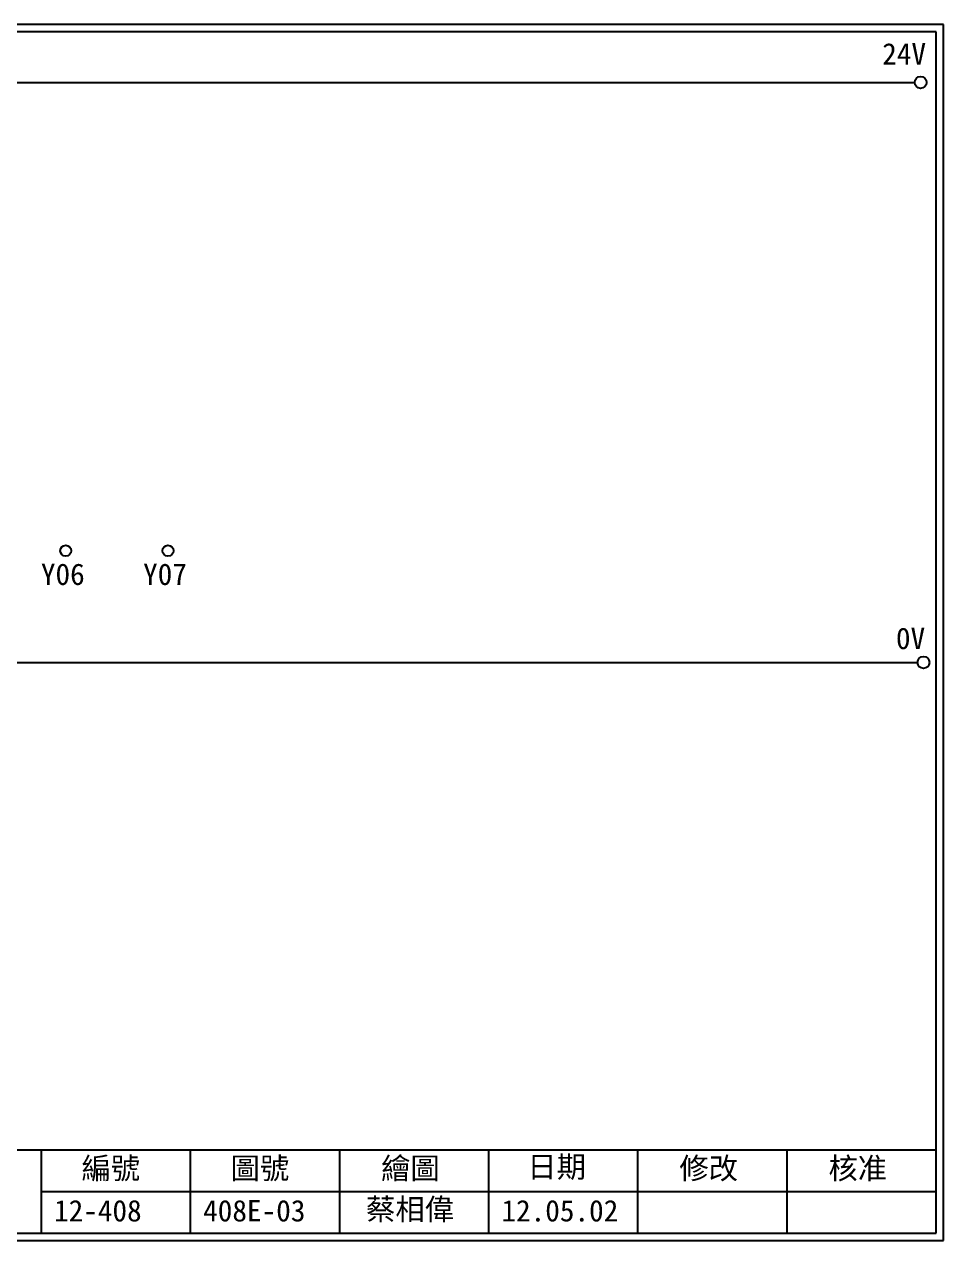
# Model space of a CAD drawing. Extents: x 889 to 1176, y 251 to 455.
# Drawn here: x 1022 to 1176.1, y 251.2 to 455.2 of the extents above; entities that cross this region are included whole.
import ezdxf

# ---------------------------------------------------------------- set-up
doc = ezdxf.new("R2010")
doc.units = 0
doc.layers.get('0').update_dxf_attribs({"linetype": 'CONTINUOUS'})
doc.layers.add('圖框層', color=7, linetype='CONTINUOUS')
doc.layers.add('標尺寸層', color=3, linetype='CONTINUOUS')
doc.styles.add('STSL', font='KAIU.TTF')

msp = doc.modelspace()

# ---------------------------------------------------------------- linework, layer by layer
for centre in [(1172.21, 445.42), (1172.69, 348.15)]:
    msp.add_circle(centre, 1)
at = {"layer": '圖框層', "color": 7}
for p, q in [((1176.07, 455.16), (889.07, 455.16)), ((1176.07, 251.2), (1176.07, 455.16)), ((1174.82, 453.91), (890.32, 453.91)), ((1174.82, 252.44), (1174.82, 453.91)), ((890.32, 266.44), (1174.82, 266.44)), ((1024.82, 252.44), (1024.82, 266.44)), ((1049.82, 252.44), (1049.82, 266.44)), ((1074.82, 252.44), (1074.82, 266.44)), ((1099.82, 252.44), (1099.82, 266.44)), ((1124.82, 252.44), (1124.82, 266.44)), ((1149.82, 252.44), (1149.82, 266.44)), ((1024.82, 259.44), (1174.82, 259.44)), ((889.07, 251.2), (1176.07, 251.2)), ((890.32, 252.44), (1174.82, 252.44))]:
    msp.add_line(p, q, dxfattribs=at)
at = {"layer": '標尺寸層', "color": 7}
for p, q in [((893.61, 445.42), (1171.21, 445.42)), ((893.82, 348.15), (1171.69, 348.15))]:
    msp.add_line(p, q, dxfattribs=at)
for centre in [(1028.9, 366.89), (1046.03, 366.89)]:
    msp.add_circle(centre, 0.92, dxfattribs=at)

# ---------------------------------------------------------------- texts
at = {"layer": '圖框層', "color": 4, "style": 'STSL'}
for s, p in [('24V', (1165.77, 448.41)), ('Y06', (1024.73, 361.15)), ('Y07', (1041.86, 361.15)), ('0V', (1168.07, 350.4)), ('編號', (1031.54, 261.53)), ('圖號', (1056.54, 261.53)), ('繪圖', (1081.76, 261.53)), ('日期', (1106.29, 261.78)), ('修改', (1131.76, 261.53)), ('核准', (1156.76, 261.53)), ('12-408', (1026.93, 254.42)), ('408E-03', (1051.93, 254.42)), ('蔡相偉', (1079.25, 254.66)), ('12.05.02', (1101.93, 254.42))]:
    msp.add_text(s, height=3.6, dxfattribs=at).set_placement(p)

doc.saveas('drawing.dxf')
